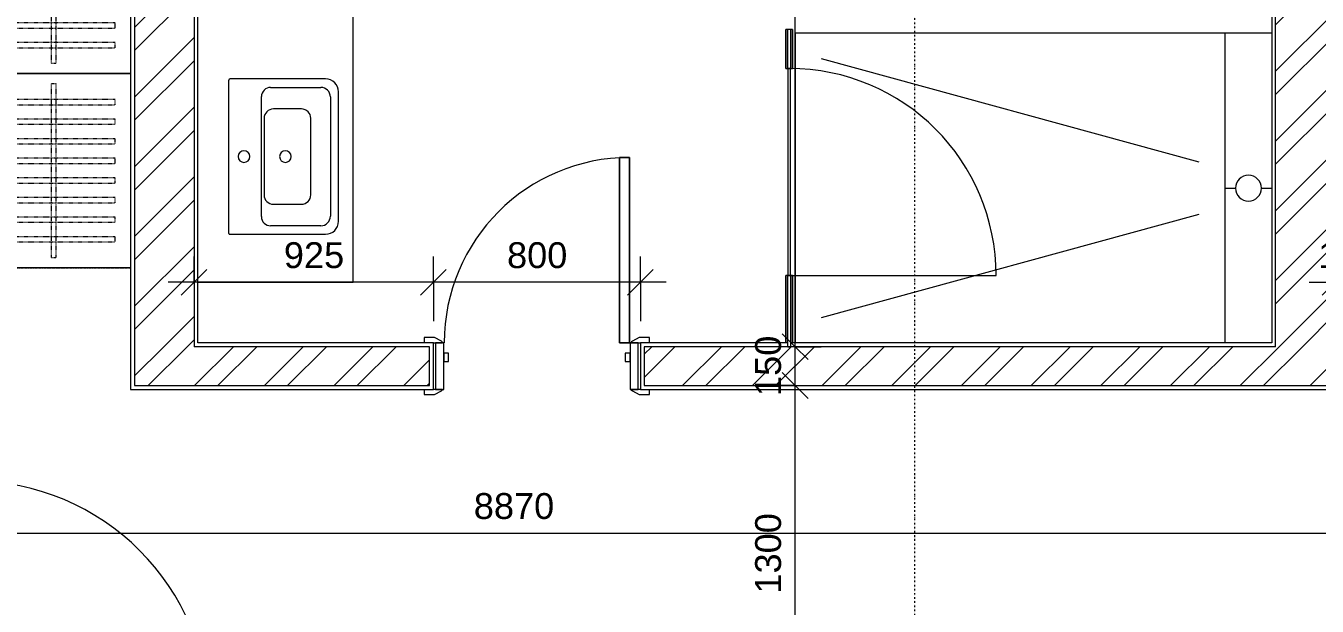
# Model space of a CAD drawing. Header units: millimetres. Extents: x -20313 to 13390, y -15775 to 12805.
# Drawn here: x -3806 to 1185, y 1771 to 4013 of the extents above; entities that cross this region are included whole.
import ezdxf

# ---------------------------------------------------------------- set-up
doc = ezdxf.new("R2010")
doc.units = ezdxf.units.MM
for name, pattern in [('Dash', [6, 4, -2]), ('Dash dot', [15.875, 6.35, -4.7625, 0, -4.7625]), ('TD_Dash', [4, 2, -2])]:
    doc.linetypes.add(name, pattern=pattern)
for name, color, linetype, lineweight in [('A-ANNO-DIMS', 211, 'Continuous', 9), ('A-ANNO-DIMS-100', 211, 'Continuous', 9), ('A-DETL-GENF-HDLN', 1, 'TD_Dash', 5), ('A-DOOR', 31, 'Continuous', 5), ('A-DOOR-FRAM', 31, 'Continuous', 5), ('A-FLOR', 192, 'Continuous', 5), ('A-GLAZ', 151, 'Continuous', 5), ('A-GLAZ-SILL', 1, 'Continuous', 5), ('A-WALL', 113, 'Continuous', 5), ('A-WALL-PATT', 111, 'Continuous', 18), ('I-WALL', 2, 'Continuous', 5), ('P-SANR-FIXT', 6, 'Continuous', 5), ('Q-CASE', 31, 'Continuous', 5), ('Q-CASE-HDLN', 31, 'TD_Dash', 5), ('S-GRID', 1, 'Continuous', 9)]:
    doc.layers.add(name, color=color, linetype=linetype, lineweight=lineweight)
doc.styles.add('Arial_3', font='arial.ttf', dxfattribs={"height": 100})
doc.dimstyles.new('Arial_1_0', dxfattribs={"dimscale": 304.8, "dimtxt": 102.02594, "dimasz": 0.328084, "dimexe": 0.328084, "dimexo": 0.0625, "dimgap": 0.082021, "dimtad": 1, "dimdec": 0, "dimzin": 0, "dimdsep": 46, "dimtxsty": 'Arial_3', "dimblk1": 'OBLIQUE', "dimblk2": 'OBLIQUE', "dimsah": 1, "dimcen": 0.09, "dimdle": 0.328084, "dimazin": 0, "dimtfac": 1, "dimtdec": 4, "dimtix": 1, "dimtmove": 0, "dimatfit": 3, "dimfxl": 0.492126, "dimfxlon": 1, "dimtvp": 1, "dimtolj": 1, "dimtzin": 0, "dimarcsym": 2})
pattern_1 = [(45, (-8404.18, -5860.1), (-134.7038, 134.7038), []), (45, (-8314.37, -5860.1), (-134.7038, 134.7038), [])]
pattern_2 = [(153.435, (9119, -8239.2), (-3067, -1022.33), [1270, -762, 1270, -762, -1615.6]), (153.435, (9119, -8239.2), (-3067, -1022.33), [-4064, 508, -1107.6]), (153.435, (9055.6, -8302.7), (-3067, -1022.33), [1016, -1270, 762, -762, -1869.6]), (153.435, (9055.6, -8302.7), (-3067, -1022.33), [-3810, 889, -980.6]), (153.435, (8865, -8302.7), (-3067, -1022.33), [762, -1524, 508, -762, -2123.6]), (153.435, (8865, -8302.7), (-3067, -1022.33), [-3556, 1143, -980.6]), (153.435, (9055.6, -8112.2), (-3067, -1022.33), [762, -1524, 635, -25618.6]), (153.435, (8865, -7921.7), (-3067, -1022.33), [381, -1905, 254, -25999.6]), (153.435, (8547.6, -8239.2), (-3067, -1022.33), [254, -1905, 254, -1016, -2250.6]), (153.435, (8547.6, -8239.2), (-3067, -1022.33), [-3429, 635, -1615.6]), (153.435, (8738, -7096.2), (-3067, -1022.33), [1270, -1905, 1524, -1006]), (153.435, (8928.6, -7096.2), (-3067, -1022.33), [1778, -1270, 1905, -752]), (153.435, (8865, -6969.2), (-3067, -1022.33), [2032, -1016, 1524, -1107.6]), (153.435, (8674.6, -6778.7), (-3067, -1022.33), [1270, -1778, 1016, -1615.6]), (153.435, (8293.6, -6969.2), (-3067, -1022.33), [635, -2540, 762, -1742.6]), (153.435, (8484, -6588.2), (-3067, -1022.33), [508, -2540, 508, -2123.6])]

# ---------------------------------------------------------------- blocks, each defined once
blk = doc.blocks.new('Doors_IntSgl - 800x2100mm-1188927-01_First floor')
at = {"layer": 'A-DOOR'}
for p, q in [((320, 806), (320, 90)), ((358, 806), (320, 806)), ((320, 90), (320, 806)), ((320, 806), (358, 806)), ((358, 90), (358, 806)), ((358, 806), (358, 90)), ((-395, 110), (-435, 110)), ((-435, 110), (-435, 90)), ((-369, 96), (-395, 110)), ((395, 110), (369, 96)), ((435, 110), (395, 110)), ((435, 90), (435, 110)), ((-400, 90), (-365, 90)), ((320, 90), (358, 90)), ((358, 90), (320, 90)), ((365, 90), (400, 90)), ((-435, -90), (-435, -110)), ((-365, -90), (-400, -90)), ((-395, -110), (-369, -96)), ((400, -90), (365, -90)), ((369, -96), (395, -110)), ((435, -110), (435, -90)), ((-435, -110), (-395, -110)), ((395, -110), (435, -110))]:
    blk.add_line(p, q, dxfattribs=at)
for centre, radius, start, end in [((358, 90), 716, 90, 180), ((-373, 89), 8.06, 7.125, 60.2551), ((-373, 89), 8.06, 7.125, 60.2551), ((373, 89), 8.06, 119.7449, 172.875), ((373, 89), 8.06, 119.7449, 172.875), ((-373, -89), 8.06, 299.7449, 352.875), ((373, -89), 8.06, 187.125, 240.2551)]:
    blk.add_arc(centre, radius, start, end, dxfattribs=at)
at = {"layer": 'A-DOOR-FRAM'}
for p, q in [((-360, 90), (-392, 90)), ((-392, 90), (-392, -90)), ((-360, -90), (-360, 90)), ((-341, 50), (-360, 50)), ((-360, 50), (-360, 18)), ((-341, 18), (-341, 50)), ((360, 50), (341, 50)), ((341, 50), (341, 18)), ((360, 90), (360, -90)), ((392, 90), (360, 90)), ((360, 18), (360, 50)), ((392, -90), (392, 90)), ((-360, 18), (-341, 18)), ((341, 18), (360, 18)), ((-392, -90), (-360, -90)), ((360, -90), (392, -90))]:
    blk.add_line(p, q, dxfattribs=at)
blk = doc.blocks.new('1_9 ShowerEnclosure - 3 Exposed frame-1171516-01_First floor')
at = {"layer": 'A-GLAZ'}
h = blk.add_hatch(dxfattribs=at)
h.set_pattern_fill('FP_12', color=256, style=0, pattern_type=2)
h.set_pattern_definition(pattern_2)
h.paths.add_polyline_path([(612.5, -940), (337.5, -940), (337.5, -950), (612.5, -950)])
h.paths.add_polyline_path([(-462.5, -940), (-612.5, -940), (-612.5, -950), (-462.5, -950)])
at = {"layer": 'A-GLAZ-SILL'}
h = blk.add_hatch(dxfattribs=at)
h.set_pattern_fill('FP_12', color=256, style=0, pattern_type=2)
h.set_pattern_definition(pattern_2)
h.paths.add_polyline_path([(337.5, -940), (-462.5, -940), (-462.5, -950), (337.5, -950)])
at = {"layer": 'A-GLAZ'}
for p, q in [((-100, 640), (-500, -820)), ((500, -820), (100, 640)), ((337.5, -945), (337.5, -145)), ((-612.5, -932.5), (-462.5, -932.5)), ((-612.5, -932.5), (-612.5, -937.5)), ((-612.5, -937.5), (-612.5, -940)), ((-462.5, -937.5), (-612.5, -937.5)), ((-612.5, -940), (-462.5, -940)), ((-612.5, -940), (-612.5, -950)), ((-462.5, -937.5), (-462.5, -932.5)), ((-462.5, -940), (-462.5, -937.5)), ((-462.5, -940), (-462.5, -950)), ((337.5, -940), (-462.5, -940)), ((-462.5, -950), (-462.5, -940)), ((337.5, -932.5), (597.5, -932.5)), ((337.5, -932.5), (337.5, -937.5)), ((337.5, -937.5), (337.5, -940)), ((597.5, -937.5), (337.5, -937.5)), ((337.5, -950), (337.5, -940)), ((337.5, -940), (612.5, -940)), ((337.5, -940), (337.5, -950)), ((612.5, -950), (612.5, -940)), ((-612.5, -950), (-612.5, -952.5)), ((-462.5, -950), (-612.5, -950)), ((-612.5, -952.5), (-462.5, -952.5)), ((-612.5, -952.5), (-612.5, -957.5)), ((-462.5, -957.5), (-612.5, -957.5)), ((-462.5, -952.5), (-462.5, -950)), ((-462.5, -950), (337.5, -950)), ((-462.5, -957.5), (-462.5, -952.5)), ((337.5, -950), (337.5, -952.5)), ((612.5, -950), (337.5, -950)), ((337.5, -952.5), (597.5, -952.5)), ((337.5, -952.5), (337.5, -957.5)), ((597.5, -957.5), (337.5, -957.5))]:
    blk.add_line(p, q, dxfattribs=at)
for centre, radius, start, end in [((0, 830), 50, 90, 180), ((0, 830), 50, 360, 90), ((0, 830), 50, 180, 270), ((0, 830), 50, 270, 360), ((337.5, -945), 800, 90, 180)]:
    blk.add_arc(centre, radius, start, end, dxfattribs=at)
at = {"layer": 'A-GLAZ-SILL'}
for p, q in [((0, 880), (0, 920)), ((0, 740), (0, 780)), ((597.5, 740), (-600, 740))]:
    blk.add_line(p, q, dxfattribs=at)
blk = doc.blocks.new('PLU_1_2_WHB_Proiezioni60PR - _-1179679-01_First floor')
at = {"layer": 'P-SANR-FIXT'}
for p, q in [((248, 423.4), (-252, 423.4)), ((-302, 373.4), (-302, 5)), ((-269.2, 160.9), (-269.2, 355.2)), ((-232.4, 392), (228.4, 392)), ((265.2, 355.2), (265.2, 160.9)), ((298, 3), (298, 373.4)), ((146, 316.2), (-150, 316.2)), ((-186, 280.2), (-186, 171.8)), ((182, 171.8), (182, 280.2)), ((230, 125.7), (-234, 125.7)), ((-150, 135.8), (146, 135.8)), ((295, 0), (-297, 0))]:
    blk.add_line(p, q, dxfattribs=at)
for centre, radius, start, end in [((-252, 373.4), 50, 90, 180), ((248, 373.4), 50, 360, 90), ((-232.4, 355.2), 36.8, 90, 180), ((228.4, 355.2), 36.8, 0, 90), ((-150, 280.2), 36, 90, 180), ((146, 280.2), 36, 360, 90), ((-2, 218.1), 22.5, 0, 180), ((-2, 218.1), 22.5, 180, 0), ((-234, 160.9), 35.2, 180, 270), ((-150, 171.8), 36, 180, 270), ((146, 171.8), 36, 270, 360), ((230, 160.9), 35.2, 270, 0), ((-2, 58.1), 22.5, 0, 180), ((-2, 58.1), 22.5, 180, 360), ((-297, 5), 5, 180, 270), ((-297, 5), 5, 180, 255), ((295, 3), 3, 270, 360), ((295, 3), 3, 285, 345)]:
    blk.add_arc(centre, radius, start, end, dxfattribs=at)
blk = doc.blocks.new('Wardrobe_Casework_17200 - Wardrobe_Casework_17200-V6-01_First floor')
at = {"layer": 'A-DETL-GENF-HDLN'}
for p, q in [((-72.8, -60), (-92.8, -60)), ((-92.8, -60), (-92.8, -520)), ((-72.8, -520), (-72.8, -60)), ((2.9, -60), (-17.1, -60)), ((-17.1, -60), (-17.1, -520)), ((2.9, -520), (2.9, -60)), ((78.6, -60), (58.6, -60)), ((58.6, -60), (58.6, -520)), ((78.6, -520), (78.6, -60)), ((154.3, -60), (134.3, -60)), ((134.3, -60), (134.3, -520)), ((154.3, -520), (154.3, -60)), ((230.1, -60), (210.1, -60)), ((210.1, -60), (210.1, -520)), ((230.1, -520), (230.1, -60)), ((305.8, -60), (285.8, -60)), ((285.8, -60), (285.8, -520)), ((305.8, -520), (305.8, -60)), ((381.5, -60), (361.5, -60)), ((361.5, -60), (361.5, -520)), ((381.5, -520), (381.5, -60)), ((457.2, -60), (437.2, -60)), ((437.2, -60), (437.2, -520)), ((457.2, -520), (457.2, -60)), ((677.2, -60), (657.2, -60)), ((657.2, -60), (657.2, -520)), ((677.2, -520), (677.2, -60)), ((752.9, -60), (732.9, -60)), ((732.9, -60), (732.9, -520)), ((752.9, -520), (752.9, -60)), ((828.6, -60), (808.6, -60)), ((808.6, -60), (808.6, -520)), ((828.6, -520), (828.6, -60)), ((904.3, -60), (884.3, -60)), ((884.3, -60), (884.3, -520)), ((904.3, -520), (904.3, -60)), ((980.1, -60), (960.1, -60)), ((960.1, -60), (960.1, -520)), ((980.1, -520), (980.1, -60)), ((1055.8, -60), (1035.8, -60)), ((1035.8, -60), (1035.8, -520)), ((1055.8, -520), (1055.8, -60)), ((1131.5, -60), (1111.5, -60)), ((1111.5, -60), (1111.5, -520)), ((1131.5, -520), (1131.5, -60)), ((1207.2, -60), (1187.2, -60)), ((1187.2, -60), (1187.2, -520)), ((1207.2, -520), (1207.2, -60)), ((517.2, -287.5), (-152.8, -287.5)), ((-152.8, -287.5), (-152.8, -307.5)), ((517.2, -307.5), (517.2, -287.5)), ((1267.2, -287.5), (597.2, -287.5)), ((597.2, -287.5), (597.2, -307.5)), ((1267.2, -307.5), (1267.2, -287.5)), ((-152.8, -307.5), (517.2, -307.5)), ((597.2, -307.5), (1267.2, -307.5)), ((-92.8, -520), (-72.8, -520)), ((-17.1, -520), (2.9, -520)), ((58.6, -520), (78.6, -520)), ((134.3, -520), (154.3, -520)), ((210.1, -520), (230.1, -520)), ((285.8, -520), (305.8, -520)), ((361.5, -520), (381.5, -520)), ((437.2, -520), (457.2, -520)), ((657.2, -520), (677.2, -520)), ((732.9, -520), (752.9, -520)), ((808.6, -520), (828.6, -520)), ((884.3, -520), (904.3, -520)), ((960.1, -520), (980.1, -520)), ((1035.8, -520), (1055.8, -520)), ((1111.5, -520), (1131.5, -520)), ((1187.2, -520), (1207.2, -520))]:
    blk.add_line(p, q, dxfattribs=at)
at = {"layer": 'Q-CASE', "linetype": 'Dash'}
for p, q in [((557.2, 0), (557.2, -600)), ((1307.2, -600), (1307.2, 0)), ((-192.8, 0), (-192.8, -600)), ((557.2, -600), (557.2, 0)), ((-192.8, -600), (557.2, -600)), ((-192.8, -600), (177.6, -663.9)), ((557.2, -600), (187.7, -663.9)), ((557.2, -600), (1307.2, -600)), ((557.2, -600), (927.6, -663.9)), ((1307.2, -600), (937.7, -663.9))]:
    blk.add_line(p, q, dxfattribs=at)
at = {"layer": 'Q-CASE'}
for p, q in [((557.2, -600), (557.2, 0)), ((1307.2, 0), (1307.2, -600)), ((-192.8, -600), (-192.8, 0)), ((557.2, 0), (557.2, -600)), ((557.2, -600), (-192.8, -600)), ((1307.2, -600), (557.2, -600))]:
    blk.add_line(p, q, dxfattribs=at)
at = {"layer": 'Q-CASE-HDLN'}
for centre, radius, start, end in [((-267.8, -600), 450, 351.8385, 0), ((557.2, -600), 375, 180, 189.8086), ((482.2, -600), 450, 351.8385, 0), ((1307.2, -600), 375, 180, 189.8086)]:
    blk.add_arc(centre, radius, start, end, dxfattribs=at)
blk = doc.blocks.new('Doors_IntSgl - 1000x2700mm-881395-01_First floor')
at = {"layer": 'A-DOOR'}
for p, q in [((-535, 150), (-495, 150)), ((-535, 130), (-535, 150)), ((-495, 150), (-469, 136)), ((469, 136), (495, 150)), ((495, 150), (535, 150)), ((535, 150), (535, 130)), ((-465, 130), (-500, 130)), ((500, 130), (465, 130)), ((-535, -150), (-535, -130)), ((-500, -130), (-465, -130)), ((-469, -136), (-495, -150)), ((420, -130), (458, -130)), ((420, -1046), (420, -130)), ((420, -130), (420, -1046)), ((458, -130), (420, -130)), ((458, -130), (458, -1046)), ((458, -1046), (458, -130)), ((465, -130), (500, -130)), ((495, -150), (469, -136)), ((535, -130), (535, -150)), ((-495, -150), (-535, -150)), ((535, -150), (495, -150)), ((458, -1046), (420, -1046)), ((420, -1046), (458, -1046))]:
    blk.add_line(p, q, dxfattribs=at)
for centre, radius, start, end in [((-473, 129), 8.06, 7.125, 60.2551), ((473, 129), 8.06, 119.7449, 172.875), ((-473, -129), 8.06, 299.7449, 352.875), ((-473, -129), 8.06, 299.7449, 352.875), ((458, -130), 916, 180, 270), ((473, -129), 8.06, 187.125, 240.2551), ((473, -129), 8.06, 187.125, 240.2551)]:
    blk.add_arc(centre, radius, start, end, dxfattribs=at)
at = {"layer": 'A-DOOR-FRAM'}
for p, q in [((-492, 130), (-460, 130)), ((-492, -130), (-492, 130)), ((-460, 130), (-460, -130)), ((460, 130), (492, 130)), ((460, -130), (460, 130)), ((492, 130), (492, -130)), ((-460, -58), (-441, -58)), ((-460, -90), (-460, -58)), ((-441, -90), (-460, -90)), ((-441, -58), (-441, -90)), ((441, -58), (460, -58)), ((441, -90), (441, -58)), ((460, -90), (441, -90)), ((460, -58), (460, -90)), ((-460, -130), (-492, -130)), ((492, -130), (460, -130))]:
    blk.add_line(p, q, dxfattribs=at)
blk = doc.blocks.new('DIMBLOCK88-01_First floor')
at = {"layer": 'A-ANNO-DIMS-100', "transparency": 16777216}
for p, q in [((-6356, 2053.1), (-6356, 2203.1)), ((2514, 2053.1), (2514, 2203.1)), ((-6356, 2053.1), (-6306, 2103.1)), ((2514, 2053.1), (2564, 2103.1)), ((-6356, 2053.1), (-6406, 2003.1)), ((-6356, 2053.1), (2514, 2053.1)), ((-6356, 2053.1), (-6356, 1953.1)), ((2514, 2053.1), (2464, 2003.1)), ((2514, 2053.1), (2514, 1953.1))]:
    blk.add_line(p, q, dxfattribs=at)
at = {"layer": 'A-ANNO-DIMS-100', "color": 0, "transparency": 16777216, "insert": (-2074.8, 2207.9), "char_height": 100, "width": 369.177, "attachment_point": 1, "line_spacing_factor": 0.941778, "style": 'Arial_3'}
blk.add_mtext('8870', dxfattribs=at)
blk = doc.blocks.new('_Oblique')
at = {"color": 0, "linetype": 'ByBlock', "lineweight": -2}
blk.add_line((-0.5, -0.5), (0.5, 0.5), dxfattribs=at)
blk = doc.blocks.new('DIMBLOCK95-01_First floor')
at = {"layer": 'A-ANNO-DIMS-100', "transparency": 16777216}
for p, q in [((-2231, 3022.3), (-2231, 3122.3)), ((-1431, 3022.3), (-1431, 3122.3)), ((-2231, 3022.3), (-2181, 3072.3)), ((-1431, 3022.3), (-1381, 3072.3)), ((-2231, 3022.3), (-2281, 2972.3)), ((-1331, 3022.3), (-2231, 3022.3)), ((-2231, 3022.3), (-2231, 2872.3)), ((-1431, 3022.3), (-1481, 2972.3)), ((-1431, 3022.3), (-1431, 2872.3))]:
    blk.add_line(p, q, dxfattribs=at)
at = {"layer": 'A-ANNO-DIMS-100', "color": 0, "transparency": 16777216, "insert": (-1946.3, 3177.2), "char_height": 100, "width": 276.883, "attachment_point": 1, "line_spacing_factor": 0.941778, "style": 'Arial_3'}
blk.add_mtext('800', dxfattribs=at)
blk = doc.blocks.new('DIMBLOCK96-01_First floor')
at = {"layer": 'A-ANNO-DIMS-100', "transparency": 16777216}
for p, q in [((-3156, 3022.3), (-3156, 3122.3)), ((-2231, 3022.3), (-2231, 3122.3)), ((-3156, 3022.3), (-3106, 3072.3)), ((-2231, 3022.3), (-2181, 3072.3)), ((-2231, 3022.3), (-3256, 3022.3)), ((-3156, 3022.3), (-3206, 2972.3)), ((-3156, 3022.3), (-3156, 2872.3)), ((-2231, 3022.3), (-2281, 2972.3)), ((-2231, 3022.3), (-2231, 2872.3))]:
    blk.add_line(p, q, dxfattribs=at)
at = {"layer": 'A-ANNO-DIMS-100', "color": 0, "transparency": 16777216, "insert": (-2808.8, 3177.2), "char_height": 100, "width": 276.883, "attachment_point": 1, "line_spacing_factor": 0.941778, "style": 'Arial_3'}
blk.add_mtext('925', dxfattribs=at)
blk = doc.blocks.new('DIMBLOCK97-01_First floor')
at = {"layer": 'A-ANNO-DIMS-100', "transparency": 16777216}
for p, q in [((1254, 3022.3), (1254, 3172.3)), ((1354, 3022.3), (1354, 3172.3)), ((1254, 3022.3), (1304, 3072.3)), ((1354, 3022.3), (1404, 3072.3)), ((1154, 3022.3), (1354, 3022.3)), ((1254, 3022.3), (1204, 2972.3)), ((1254, 3022.3), (1254, 2922.3)), ((1354, 3022.3), (1304, 2972.3)), ((1354, 3022.3), (1354, 2922.3))]:
    blk.add_line(p, q, dxfattribs=at)
at = {"layer": 'A-ANNO-DIMS-100', "color": 0, "transparency": 16777216, "insert": (1188.7, 3177.2), "char_height": 100, "width": 276.883, "attachment_point": 1, "line_spacing_factor": 0.941778, "style": 'Arial_3'}
blk.add_mtext('100', dxfattribs=at)
blk = doc.blocks.new('DIMBLOCK238-01_First floor')
at = {"layer": 'A-ANNO-DIMS-100', "transparency": 16777216}
for p, q in [((-832.7, 2623.5), (-882.7, 2673.5)), ((-832.7, 2623.5), (-982.7, 2623.5)), ((-832.7, 1323.5), (-832.7, 2623.5)), ((-832.7, 2623.5), (-782.7, 2573.5)), ((-832.7, 2623.5), (-732.7, 2623.5)), ((-832.7, 1323.5), (-882.7, 1373.5)), ((-832.7, 1323.5), (-982.7, 1323.5)), ((-832.7, 1323.5), (-782.7, 1273.5)), ((-832.7, 1323.5), (-732.7, 1323.5))]:
    blk.add_line(p, q, dxfattribs=at)
at = {"layer": 'A-ANNO-DIMS-100', "color": 0, "transparency": 16777216, "insert": (-987.5, 1819.6), "char_height": 100, "width": 369.177, "attachment_point": 1, "rotation": 90, "line_spacing_factor": 0.941778, "style": 'Arial_3'}
blk.add_mtext('1300', dxfattribs=at)
blk = doc.blocks.new('DIMBLOCK239-01_First floor')
at = {"layer": 'A-ANNO-DIMS-100', "transparency": 16777216}
for p, q in [((-832.7, 2773.5), (-882.7, 2823.5)), ((-832.7, 2773.5), (-982.7, 2773.5)), ((-832.7, 2623.5), (-832.7, 2773.5)), ((-832.7, 2773.5), (-782.7, 2723.5)), ((-832.7, 2773.5), (-732.7, 2773.5)), ((-832.7, 2623.5), (-882.7, 2673.5)), ((-832.7, 2623.5), (-982.7, 2623.5)), ((-832.7, 2623.5), (-782.7, 2573.5)), ((-832.7, 2623.5), (-732.7, 2623.5))]:
    blk.add_line(p, q, dxfattribs=at)
at = {"layer": 'A-ANNO-DIMS-100', "color": 0, "transparency": 16777216, "insert": (-987.5, 2583.1), "char_height": 100, "width": 276.883, "attachment_point": 1, "rotation": 90, "line_spacing_factor": 0.941778, "style": 'Arial_3'}
blk.add_mtext('150', dxfattribs=at)
blk = doc.blocks.new('DIMBLOCK240-01_First floor')
at = {"layer": 'A-ANNO-DIMS-100', "transparency": 16777216}
for p, q in [((-832.7, 2773.5), (-832.7, 6193.5)), ((-832.7, 6093.5), (-882.7, 6143.5)), ((-832.7, 6093.5), (-982.7, 6093.5)), ((-832.7, 6093.5), (-782.7, 6043.5)), ((-832.7, 6093.5), (-732.7, 6093.5)), ((-832.7, 2773.5), (-882.7, 2823.5)), ((-832.7, 2773.5), (-982.7, 2773.5)), ((-832.7, 2773.5), (-782.7, 2723.5)), ((-832.7, 2773.5), (-732.7, 2773.5))]:
    blk.add_line(p, q, dxfattribs=at)
at = {"layer": 'A-ANNO-DIMS-100', "color": 0, "transparency": 16777216, "insert": (-987.5, 4279.6), "char_height": 100, "width": 369.177, "attachment_point": 1, "rotation": 90, "line_spacing_factor": 0.941778, "style": 'Arial_3'}
blk.add_mtext('3320', dxfattribs=at)

msp = doc.modelspace()

# ---------------------------------------------------------------- hatches: boundary and pattern name
at = {"layer": 'A-WALL-PATT', "lineweight": 5}
h = msp.add_hatch(dxfattribs=at)
h.set_pattern_fill('FP_1', color=256, style=0, pattern_type=2)
h.set_pattern_definition(pattern_1)
h.paths.add_polyline_path([(-3156, 2773.5), (-3156, 6093.5), (-3386, 6093.5), (-3386, 2773.5), (-3169.6, 2773.5)])
h = msp.add_hatch(dxfattribs=at)
h.set_pattern_fill('FP_1', color=256, style=0, pattern_type=2)
h.set_pattern_definition(pattern_1)
h.paths.add_polyline_path([(1254, 2773.5), (1254, 6093.5), (1024, 6093.5), (1024, 2773.5), (1072.7, 2773.5)])
h = msp.add_hatch(dxfattribs=at)
h.set_pattern_fill('FP_1', color=256, style=0, pattern_type=2)
h.set_pattern_definition(pattern_1)
h.paths.add_polyline_path([(2499, 2623.5), (2514, 2623.5), (2514, 2773.5), (2369, 2773.5), (2369, 2623.5)])
h.paths.add_polyline_path([(1072.7, 2623.5), (1339, 2623.5), (1339, 2773.5), (-1416, 2773.5), (-1416, 2623.5), (224.2, 2623.5)])
h.paths.add_polyline_path([(-2321.2, 2623.5), (-2246, 2623.5), (-2246, 2773.5), (-3386, 2773.5), (-3386, 2623.5), (-2745.4, 2623.5)])

# ---------------------------------------------------------------- linework, layer by layer
at = {"layer": 'A-FLOR'}
for p, q in [((-2541, 3023.4), (-2541, 4923.4)), ((-831, 2788.5), (-831, 3986)), ((-831, 3986), (1009, 3986)), ((-3141, 3023.4), (-2541, 3023.4))]:
    msp.add_line(p, q, dxfattribs=at)
at = {"layer": 'A-WALL', "lineweight": 18}
for p, q in [((-3386, 6093.5), (-3386, 2623.5)), ((-3156, 6093.5), (-3156, 2773.5)), ((1024, 2773.5), (1024, 6093.5)), ((-3401, 2788.5), (-3401, 2608.5)), ((-2246, 2773.5), (-3156, 2773.5)), ((-2231, 2788.5), (-3141, 2788.5)), ((-2246, 2623.5), (-2246, 2773.5)), ((-2231, 2608.5), (-2231, 2788.5)), ((-861, 2788.5), (-1431, 2788.5)), ((-1431, 2788.5), (-1431, 2608.5)), ((-1416, 2773.5), (-1416, 2623.5)), ((-861, 2773.5), (-1416, 2773.5)), ((1009, 2788.5), (-851, 2788.5)), ((1024, 2773.5), (-851, 2773.5)), ((-3401, 2608.5), (-2231, 2608.5)), ((-3386, 2623.5), (-2246, 2623.5)), ((-1431, 2608.5), (1354, 2608.5)), ((-1416, 2623.5), (1339, 2623.5))]:
    msp.add_line(p, q, dxfattribs=at)
at = {"layer": 'I-WALL', "lineweight": 18}
for p, q in [((-3401, 6078.5), (-3401, 2788.5)), ((-3141, 2788.5), (-3141, 6078.5)), ((1009, 6078.5), (1009, 2788.5))]:
    msp.add_line(p, q, dxfattribs=at)
at = {"layer": 'S-GRID', "linetype": 'Dash dot', "lineweight": 18}
msp.add_line((-371, 9010.6), (-371, -11991.6), dxfattribs=at)

# ---------------------------------------------------------------- block references
at = {"layer": 'A-DOOR'}
msp.add_blockref('Doors_IntSgl - 800x2100mm-1188927-01_First floor', (-1831, 2698.5), dxfattribs=at)
at = {"layer": 'A-DOOR', "rotation": 180}
msp.add_blockref('Doors_IntSgl - 1000x2700mm-881395-01_First floor', (-3556, 1208.5), dxfattribs=at)
at = {"layer": 'A-GLAZ', "rotation": 270}
msp.add_blockref('1_9 ShowerEnclosure - 3 Exposed frame-1171516-01_First floor', (89, 3386), dxfattribs=at)
at = {"layer": 'P-SANR-FIXT', "rotation": 269.9999999999999}
msp.add_blockref('PLU_1_2_WHB_Proiezioni60PR - _-1179679-01_First floor', (-3021, 3506), dxfattribs=at)
at = {"layer": 'Q-CASE', "rotation": 269.9999999999999}
msp.add_blockref('Wardrobe_Casework_17200 - Wardrobe_Casework_17200-V6-01_First floor', (-3401, 4385.7), dxfattribs=at)

# ---------------------------------------------------------------- dimensions: what is measured, and where the dimension line sits
at = {"layer": 'A-ANNO-DIMS'}
for base, p1, p2, override, picture, middle in [((-832.7, 6093.5), (-982.7, 2773.5), (-982.7, 6093.5), {"dimpost": '<>', "dimfxl": 3320}, 'DIMBLOCK240-01_First floor', (-908.8, 4433.5)), ((-832.7, 2773.5), (-982.7, 2623.5), (-982.7, 2773.5), {"dimpost": '<>', "dimfxl": 150}, 'DIMBLOCK239-01_First floor', (-908.7, 2698.5)), ((-832.7, 2623.5), (-982.7, 1323.5), (-982.7, 2623.5), {"dimpost": '<>', "dimfxl": 1300}, 'DIMBLOCK238-01_First floor', (-908.8, 1973.5))]:
    dim = msp.add_linear_dim(base=base, p1=p1, p2=p2, angle=90, dimstyle='Arial_1_0', override=override, dxfattribs=at)
    dim.commit()
    dim.dimension.update_dxf_attribs({"geometry": picture, "text_midpoint": middle})
for base, p1, p2, override, picture, middle in [((-3156, 3022.3), (-2231, 2872.3), (-3156, 2872.3), {"dimpost": '<>', "dimfxl": 925}, 'DIMBLOCK96-01_First floor', (-2693.5, 3098.4)), ((-2231, 3022.3), (-1431, 2872.3), (-2231, 2872.3), {"dimpost": '<>', "dimfxl": 800}, 'DIMBLOCK95-01_First floor', (-1831, 3098.4)), ((1354, 3022.3), (1254, 3172.3), (1354, 3172.3), {"dimpost": '<>', "dimfxl": 100}, 'DIMBLOCK97-01_First floor', (1304, 3098.4)), ((2514, 2053.1), (-6356, 2203.1), (2514, 2203.1), {"dimpost": '<>', "dimfxl": 8870}, 'DIMBLOCK88-01_First floor', (-1921, 2129.1))]:
    dim = msp.add_linear_dim(base=base, p1=p1, p2=p2, dimstyle='Arial_1_0', override=override, dxfattribs=at)
    dim.commit()
    dim.dimension.update_dxf_attribs({"geometry": picture, "text_midpoint": middle})

doc.saveas('drawing.dxf')
